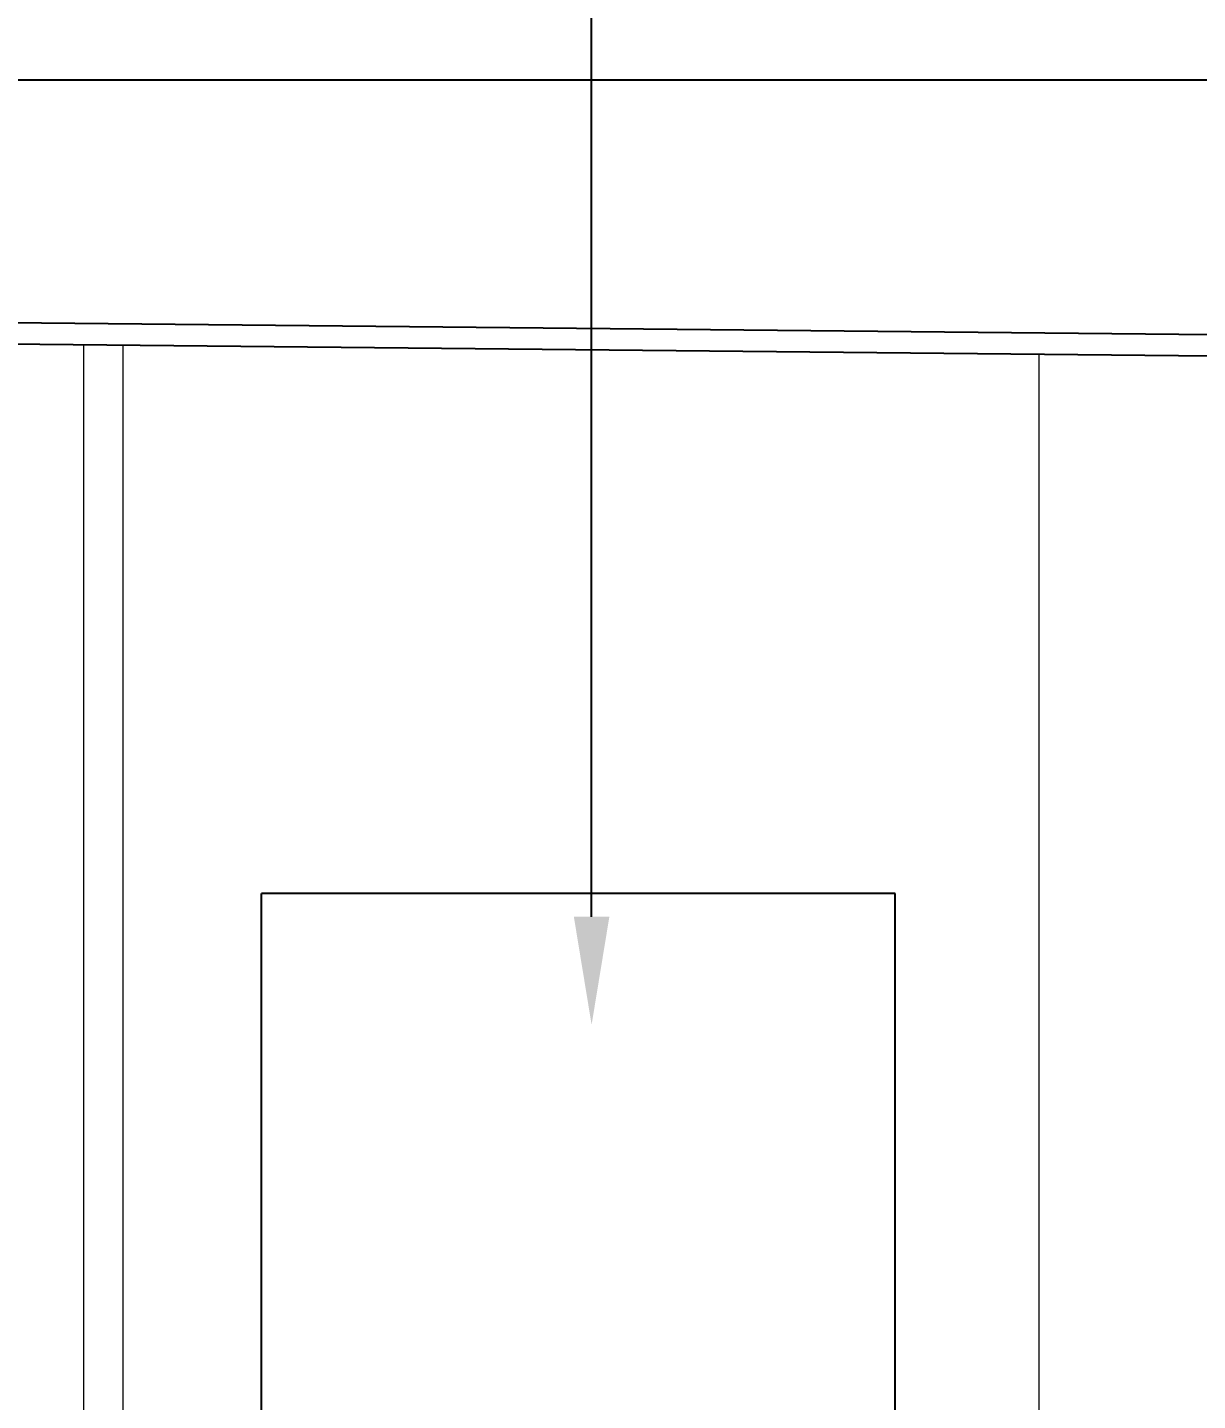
# Model space of a CAD drawing. Header units: metres. Extents: x 2440 to 5689, y 77 to 398.
# Drawn here: x 3389.171 to 3390.796, y 222.303 to 224.209 of the extents above; entities that cross this region are included whole.
import ezdxf
from ezdxf import colors
from ezdxf.entities.mleader import LeaderData, LeaderLine
from ezdxf.math import Vec2, Vec3

# ---------------------------------------------------------------- set-up
doc = ezdxf.new("R2010")
doc.units = ezdxf.units.M
doc.header["$LTSCALE"] = 7
doc.header["$MEASUREMENT"] = 0
doc.layers.add('HACH', color=251, linetype='Continuous', lineweight=5)
for name, color, linetype in [('PENA 01', 1, 'Continuous'), ('PENA 03', 3, 'Continuous'), ('PENA 06', 6, 'Continuous'), ('TXT ESPECIFICAÇÕES', 7, 'Continuous')]:
    doc.layers.add(name, color=color, linetype=linetype)
doc.styles.get("Standard").update_dxf_attribs({"font": 'arial.ttf'})

msp = doc.modelspace()

# ---------------------------------------------------------------- linework, layer by layer
at = {"layer": 'HACH'}
for p, q in [((3389.2492, 220.7168), (3389.2492, 223.7677)), ((3389.304, 220.7168), (3389.304, 223.7671)), ((3390.5759, 220.3968), (3390.5759, 223.7543))]:
    msp.add_line(p, q, dxfattribs=at)
at = {"layer": 'PENA 01'}
for p, q in [((3389.4959, 220.7168), (3389.4959, 223.0068)), ((3390.3759, 220.7168), (3390.3759, 223.0068))]:
    msp.add_line(p, q, dxfattribs=at)
msp.add_lwpolyline([(3390.3759, 223.0068), (3389.4959, 223.0068)], dxfattribs=at)
at = {"layer": 'PENA 03', "ltscale": 1.5}
for points in [[(3377.0884, 224.1368), (3377.1656, 224.0596), (3379.3416, 223.8973), (3391.4202, 223.7768)], [(3391.4202, 223.7468), (3379.3759, 223.867)]]:
    msp.add_lwpolyline(points, dxfattribs=at)
at = {"layer": 'PENA 06'}
msp.add_lwpolyline([(3373.2959, 223.1668), (3373.2959, 224.1368), (3392.9961, 224.1368), (3392.9961, 223.7818)], dxfattribs=at)

# ---------------------------------------------------------------- leaders
at = {"layer": 'TXT ESPECIFICAÇÕES', "ltscale": 0.05}
ml = msp.add_multileader_mtext('Standard', dxfattribs=at)
ml.set_content('PORTA DE ACESSO\\PAO CADEIRANTE', color=256)
ml.set_leader_properties()
ml.build(insert=Vec2(0, 0))
ml.multileader.update_dxf_attribs({"dogleg_length": 0.36, "arrow_head_size": 0.15})
ctx = ml.context
ctx.base_point, ctx.char_height, ctx.arrow_head_size, ctx.landing_gap_size, ctx.plane_origin = Vec3(3390.2185, 226.4728), 0.16, 0.15, 0.09, Vec3(3384.9232, 220.3998)
notes = []
notes.append((ctx, [(0, (1, 1, 0), (3389.9543, 226.4728), (1, 0), 0.2642, [(0, [(3389.9543, 222.8247)], 0, [])])]))
ctx.mtext.insert, ctx.mtext.flow_direction = Vec3(3390.3085, 226.5541), 5
for ctx, leaders in notes:
    for number, flags, end, landing, length, lines in leaders:
        leader = LeaderData()
        leader.index, (leader.has_last_leader_line, leader.has_dogleg_vector, leader.attachment_direction) = number, flags
        leader.last_leader_point, leader.dogleg_vector, leader.dogleg_length = Vec3(end), Vec3(landing), length
        for number, points, colour, breaks in lines:
            line = LeaderLine()
            line.index, line.vertices, line.color, line.breaks = number, Vec3.list(points), colors.encode_raw_color(colour), breaks
            leader.lines.append(line)
        ctx.leaders.append(leader)

doc.saveas('drawing.dxf')
